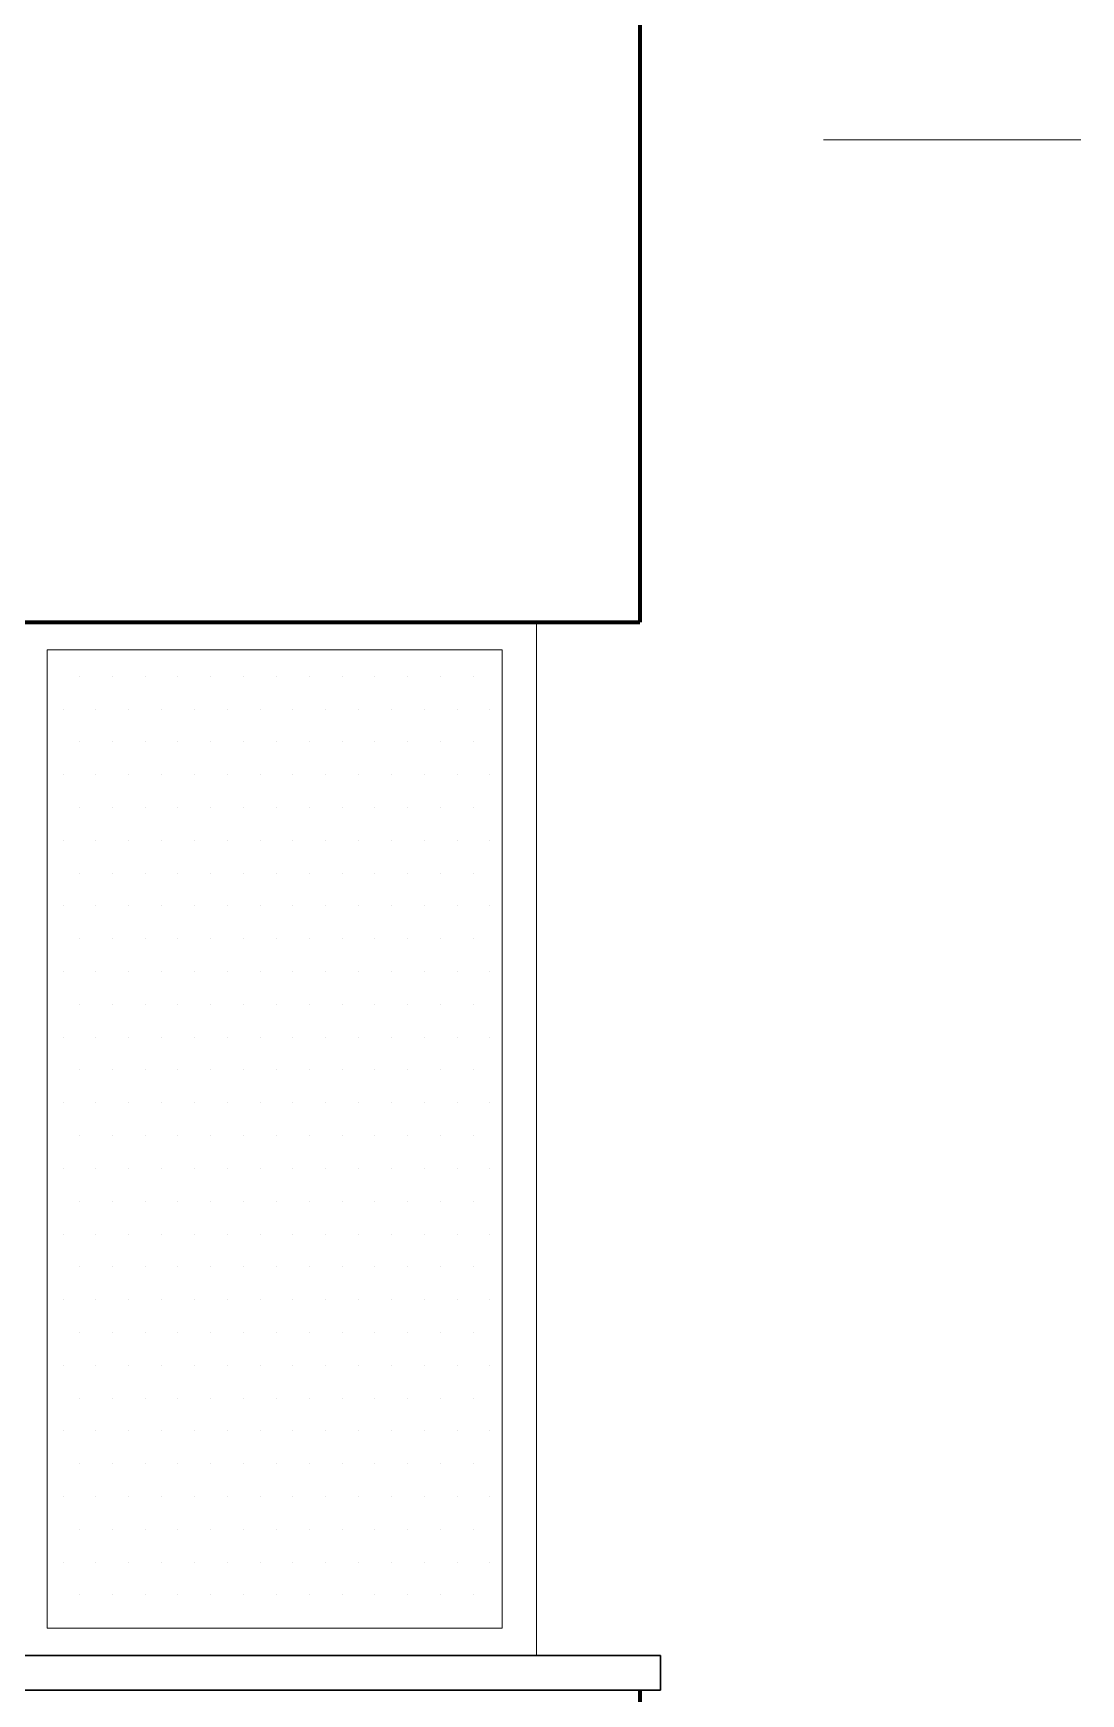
# Model space of a CAD drawing. Header units: millimetres. Extents: x 2016.56 to 2021.8, y 13721.83 to 13722.48.
# Drawn here: x 2020.489 to 2020.51939, y 13721.99983 to 13722.04803 of the extents above; entities that cross this region are included whole.
import ezdxf

# ---------------------------------------------------------------- set-up
doc = ezdxf.new("R2010")
doc.units = ezdxf.units.MM
doc.linetypes.add('ACAD_ISO07W100', pattern=[3, 0, -3])
doc.layers.get('0').update_dxf_attribs({"lineweight": 20})
for name, color, linetype, lineweight in [('0.3', 150, 'Continuous', 30), ('1.2', 120, 'Continuous', 120), ('DUVAR', 4, 'Continuous', 40), ('PENCERE', 3, 'Continuous', 13)]:
    doc.layers.add(name, color=color, linetype=linetype, lineweight=lineweight)

msp = doc.modelspace()

# ---------------------------------------------------------------- linework, layer by layer
for p, q in [((2020.503602, 13722.030938), (2020.503602, 13722.000938)), ((2020.502602, 13722.030138), (2020.489402, 13722.030138)), ((2020.489402, 13722.030138), (2020.489402, 13722.001738)), ((2020.502602, 13722.030138), (2020.502602, 13722.001738)), ((2020.489402, 13722.001738), (2020.502602, 13722.001738))]:
    msp.add_line(p, q)
at = {"layer": '0.3'}
for p, q in [((2020.507202, 13722.000938), (2020.451002, 13722.000938)), ((2020.507202, 13721.999938), (2020.507202, 13722.000938)), ((2020.507202, 13721.999938), (2020.451002, 13721.999938))]:
    msp.add_line(p, q, dxfattribs=at)
at = {"layer": '1.2'}
for p, q in [((2020.506602, 13722.059938), (2020.506602, 13722.030938)), ((2020.451602, 13722.030938), (2020.506602, 13722.030938)), ((2020.506602, 13721.999938), (2020.506602, 13721.978538))]:
    msp.add_line(p, q, dxfattribs=at)
at = {"layer": 'DUVAR'}
for p, q in [((2020.490343, 13722.029367), (2020.490343, 13722.029367)), ((2020.491296, 13722.029367), (2020.491296, 13722.029367)), ((2020.492248, 13722.029367), (2020.492248, 13722.029367)), ((2020.493201, 13722.029367), (2020.493201, 13722.029367)), ((2020.494153, 13722.029367), (2020.494153, 13722.029367)), ((2020.495106, 13722.029367), (2020.495106, 13722.029367)), ((2020.496058, 13722.029367), (2020.496058, 13722.029367)), ((2020.497011, 13722.029367), (2020.497011, 13722.029367)), ((2020.497963, 13722.029367), (2020.497963, 13722.029367)), ((2020.498916, 13722.029367), (2020.498916, 13722.029367)), ((2020.499868, 13722.029367), (2020.499868, 13722.029367)), ((2020.500821, 13722.029367), (2020.500821, 13722.029367)), ((2020.501773, 13722.029367), (2020.501773, 13722.029367)), ((2020.489867, 13722.028414), (2020.489867, 13722.028414)), ((2020.490819, 13722.028414), (2020.490819, 13722.028414)), ((2020.491772, 13722.028414), (2020.491772, 13722.028414)), ((2020.492724, 13722.028414), (2020.492724, 13722.028414)), ((2020.493677, 13722.028414), (2020.493677, 13722.028414)), ((2020.494629, 13722.028414), (2020.494629, 13722.028414)), ((2020.495582, 13722.028414), (2020.495582, 13722.028414)), ((2020.496534, 13722.028414), (2020.496534, 13722.028414)), ((2020.497487, 13722.028414), (2020.497487, 13722.028414)), ((2020.498439, 13722.028414), (2020.498439, 13722.028414)), ((2020.499392, 13722.028414), (2020.499392, 13722.028414)), ((2020.500344, 13722.028414), (2020.500344, 13722.028414)), ((2020.501297, 13722.028414), (2020.501297, 13722.028414)), ((2020.502249, 13722.028414), (2020.502249, 13722.028414)), ((2020.490343, 13722.027462), (2020.490343, 13722.027462)), ((2020.491296, 13722.027462), (2020.491296, 13722.027462)), ((2020.492248, 13722.027462), (2020.492248, 13722.027462)), ((2020.493201, 13722.027462), (2020.493201, 13722.027462)), ((2020.494153, 13722.027462), (2020.494153, 13722.027462)), ((2020.495106, 13722.027462), (2020.495106, 13722.027462)), ((2020.496058, 13722.027462), (2020.496058, 13722.027462)), ((2020.497011, 13722.027462), (2020.497011, 13722.027462)), ((2020.497963, 13722.027462), (2020.497963, 13722.027462)), ((2020.498916, 13722.027462), (2020.498916, 13722.027462)), ((2020.499868, 13722.027462), (2020.499868, 13722.027462)), ((2020.500821, 13722.027462), (2020.500821, 13722.027462)), ((2020.501773, 13722.027462), (2020.501773, 13722.027462)), ((2020.489867, 13722.026509), (2020.489867, 13722.026509)), ((2020.490819, 13722.026509), (2020.490819, 13722.026509)), ((2020.491772, 13722.026509), (2020.491772, 13722.026509)), ((2020.492724, 13722.026509), (2020.492724, 13722.026509)), ((2020.493677, 13722.026509), (2020.493677, 13722.026509)), ((2020.494629, 13722.026509), (2020.494629, 13722.026509)), ((2020.495582, 13722.026509), (2020.495582, 13722.026509)), ((2020.496534, 13722.026509), (2020.496534, 13722.026509)), ((2020.497487, 13722.026509), (2020.497487, 13722.026509)), ((2020.498439, 13722.026509), (2020.498439, 13722.026509)), ((2020.499392, 13722.026509), (2020.499392, 13722.026509)), ((2020.500344, 13722.026509), (2020.500344, 13722.026509)), ((2020.501297, 13722.026509), (2020.501297, 13722.026509)), ((2020.502249, 13722.026509), (2020.502249, 13722.026509)), ((2020.490343, 13722.025557), (2020.490343, 13722.025557)), ((2020.491296, 13722.025557), (2020.491296, 13722.025557)), ((2020.492248, 13722.025557), (2020.492248, 13722.025557)), ((2020.493201, 13722.025557), (2020.493201, 13722.025557)), ((2020.494153, 13722.025557), (2020.494153, 13722.025557)), ((2020.495106, 13722.025557), (2020.495106, 13722.025557)), ((2020.496058, 13722.025557), (2020.496058, 13722.025557)), ((2020.497011, 13722.025557), (2020.497011, 13722.025557)), ((2020.497963, 13722.025557), (2020.497963, 13722.025557)), ((2020.498916, 13722.025557), (2020.498916, 13722.025557)), ((2020.499868, 13722.025557), (2020.499868, 13722.025557)), ((2020.500821, 13722.025557), (2020.500821, 13722.025557)), ((2020.501773, 13722.025557), (2020.501773, 13722.025557)), ((2020.489867, 13722.024604), (2020.489867, 13722.024604)), ((2020.490819, 13722.024604), (2020.490819, 13722.024604)), ((2020.491772, 13722.024604), (2020.491772, 13722.024604)), ((2020.492724, 13722.024604), (2020.492724, 13722.024604)), ((2020.493677, 13722.024604), (2020.493677, 13722.024604)), ((2020.494629, 13722.024604), (2020.494629, 13722.024604)), ((2020.495582, 13722.024604), (2020.495582, 13722.024604)), ((2020.496534, 13722.024604), (2020.496534, 13722.024604)), ((2020.497487, 13722.024604), (2020.497487, 13722.024604)), ((2020.498439, 13722.024604), (2020.498439, 13722.024604)), ((2020.499392, 13722.024604), (2020.499392, 13722.024604)), ((2020.500344, 13722.024604), (2020.500344, 13722.024604)), ((2020.501297, 13722.024604), (2020.501297, 13722.024604)), ((2020.502249, 13722.024604), (2020.502249, 13722.024604)), ((2020.490343, 13722.023652), (2020.490343, 13722.023652)), ((2020.491296, 13722.023652), (2020.491296, 13722.023652)), ((2020.492248, 13722.023652), (2020.492248, 13722.023652)), ((2020.493201, 13722.023652), (2020.493201, 13722.023652)), ((2020.494153, 13722.023652), (2020.494153, 13722.023652)), ((2020.495106, 13722.023652), (2020.495106, 13722.023652)), ((2020.496058, 13722.023652), (2020.496058, 13722.023652)), ((2020.497011, 13722.023652), (2020.497011, 13722.023652)), ((2020.497963, 13722.023652), (2020.497963, 13722.023652)), ((2020.498916, 13722.023652), (2020.498916, 13722.023652)), ((2020.499868, 13722.023652), (2020.499868, 13722.023652)), ((2020.500821, 13722.023652), (2020.500821, 13722.023652)), ((2020.501773, 13722.023652), (2020.501773, 13722.023652)), ((2020.489867, 13722.022699), (2020.489867, 13722.022699)), ((2020.490819, 13722.022699), (2020.490819, 13722.022699)), ((2020.491772, 13722.022699), (2020.491772, 13722.022699)), ((2020.492724, 13722.022699), (2020.492724, 13722.022699)), ((2020.493677, 13722.022699), (2020.493677, 13722.022699)), ((2020.494629, 13722.022699), (2020.494629, 13722.022699)), ((2020.495582, 13722.022699), (2020.495582, 13722.022699)), ((2020.496534, 13722.022699), (2020.496534, 13722.022699)), ((2020.497487, 13722.022699), (2020.497487, 13722.022699)), ((2020.498439, 13722.022699), (2020.498439, 13722.022699)), ((2020.499392, 13722.022699), (2020.499392, 13722.022699)), ((2020.500344, 13722.022699), (2020.500344, 13722.022699)), ((2020.501297, 13722.022699), (2020.501297, 13722.022699)), ((2020.502249, 13722.022699), (2020.502249, 13722.022699)), ((2020.490343, 13722.021747), (2020.490343, 13722.021747)), ((2020.491296, 13722.021747), (2020.491296, 13722.021747)), ((2020.492248, 13722.021747), (2020.492248, 13722.021747)), ((2020.493201, 13722.021747), (2020.493201, 13722.021747)), ((2020.494153, 13722.021747), (2020.494153, 13722.021747)), ((2020.495106, 13722.021747), (2020.495106, 13722.021747)), ((2020.496058, 13722.021747), (2020.496058, 13722.021747)), ((2020.497011, 13722.021747), (2020.497011, 13722.021747)), ((2020.497963, 13722.021747), (2020.497963, 13722.021747)), ((2020.498916, 13722.021747), (2020.498916, 13722.021747)), ((2020.499868, 13722.021747), (2020.499868, 13722.021747)), ((2020.500821, 13722.021747), (2020.500821, 13722.021747)), ((2020.501773, 13722.021747), (2020.501773, 13722.021747)), ((2020.489867, 13722.020794), (2020.489867, 13722.020794)), ((2020.490819, 13722.020794), (2020.490819, 13722.020794)), ((2020.491772, 13722.020794), (2020.491772, 13722.020794)), ((2020.492724, 13722.020794), (2020.492724, 13722.020794)), ((2020.493677, 13722.020794), (2020.493677, 13722.020794)), ((2020.494629, 13722.020794), (2020.494629, 13722.020794)), ((2020.495582, 13722.020794), (2020.495582, 13722.020794)), ((2020.496534, 13722.020794), (2020.496534, 13722.020794)), ((2020.497487, 13722.020794), (2020.497487, 13722.020794)), ((2020.498439, 13722.020794), (2020.498439, 13722.020794)), ((2020.499392, 13722.020794), (2020.499392, 13722.020794)), ((2020.500344, 13722.020794), (2020.500344, 13722.020794)), ((2020.501297, 13722.020794), (2020.501297, 13722.020794)), ((2020.502249, 13722.020794), (2020.502249, 13722.020794)), ((2020.490343, 13722.019842), (2020.490343, 13722.019842)), ((2020.491296, 13722.019842), (2020.491296, 13722.019842)), ((2020.492248, 13722.019842), (2020.492248, 13722.019842)), ((2020.493201, 13722.019842), (2020.493201, 13722.019842)), ((2020.494153, 13722.019842), (2020.494153, 13722.019842)), ((2020.495106, 13722.019842), (2020.495106, 13722.019842)), ((2020.496058, 13722.019842), (2020.496058, 13722.019842)), ((2020.497011, 13722.019842), (2020.497011, 13722.019842)), ((2020.497963, 13722.019842), (2020.497963, 13722.019842)), ((2020.498916, 13722.019842), (2020.498916, 13722.019842)), ((2020.499868, 13722.019842), (2020.499868, 13722.019842)), ((2020.500821, 13722.019842), (2020.500821, 13722.019842)), ((2020.501773, 13722.019842), (2020.501773, 13722.019842)), ((2020.489867, 13722.018889), (2020.489867, 13722.018889)), ((2020.490819, 13722.018889), (2020.490819, 13722.018889)), ((2020.491772, 13722.018889), (2020.491772, 13722.018889)), ((2020.492724, 13722.018889), (2020.492724, 13722.018889)), ((2020.493677, 13722.018889), (2020.493677, 13722.018889)), ((2020.494629, 13722.018889), (2020.494629, 13722.018889)), ((2020.495582, 13722.018889), (2020.495582, 13722.018889)), ((2020.496534, 13722.018889), (2020.496534, 13722.018889)), ((2020.497487, 13722.018889), (2020.497487, 13722.018889)), ((2020.498439, 13722.018889), (2020.498439, 13722.018889)), ((2020.499392, 13722.018889), (2020.499392, 13722.018889)), ((2020.500344, 13722.018889), (2020.500344, 13722.018889)), ((2020.501297, 13722.018889), (2020.501297, 13722.018889)), ((2020.502249, 13722.018889), (2020.502249, 13722.018889)), ((2020.490343, 13722.017937), (2020.490343, 13722.017937)), ((2020.491296, 13722.017937), (2020.491296, 13722.017937)), ((2020.492248, 13722.017937), (2020.492248, 13722.017937)), ((2020.493201, 13722.017937), (2020.493201, 13722.017937)), ((2020.494153, 13722.017937), (2020.494153, 13722.017937)), ((2020.495106, 13722.017937), (2020.495106, 13722.017937)), ((2020.496058, 13722.017937), (2020.496058, 13722.017937)), ((2020.497011, 13722.017937), (2020.497011, 13722.017937)), ((2020.497963, 13722.017937), (2020.497963, 13722.017937)), ((2020.498916, 13722.017937), (2020.498916, 13722.017937)), ((2020.499868, 13722.017937), (2020.499868, 13722.017937)), ((2020.500821, 13722.017937), (2020.500821, 13722.017937)), ((2020.501773, 13722.017937), (2020.501773, 13722.017937)), ((2020.489867, 13722.016984), (2020.489867, 13722.016984)), ((2020.490819, 13722.016984), (2020.490819, 13722.016984)), ((2020.491772, 13722.016984), (2020.491772, 13722.016984)), ((2020.492724, 13722.016984), (2020.492724, 13722.016984)), ((2020.493677, 13722.016984), (2020.493677, 13722.016984)), ((2020.494629, 13722.016984), (2020.494629, 13722.016984)), ((2020.495582, 13722.016984), (2020.495582, 13722.016984)), ((2020.496534, 13722.016984), (2020.496534, 13722.016984)), ((2020.497487, 13722.016984), (2020.497487, 13722.016984)), ((2020.498439, 13722.016984), (2020.498439, 13722.016984)), ((2020.499392, 13722.016984), (2020.499392, 13722.016984)), ((2020.500344, 13722.016984), (2020.500344, 13722.016984)), ((2020.501297, 13722.016984), (2020.501297, 13722.016984)), ((2020.502249, 13722.016984), (2020.502249, 13722.016984)), ((2020.490343, 13722.016032), (2020.490343, 13722.016032)), ((2020.491296, 13722.016032), (2020.491296, 13722.016032)), ((2020.492248, 13722.016032), (2020.492248, 13722.016032)), ((2020.493201, 13722.016032), (2020.493201, 13722.016032)), ((2020.494153, 13722.016032), (2020.494153, 13722.016032)), ((2020.495106, 13722.016032), (2020.495106, 13722.016032)), ((2020.496058, 13722.016032), (2020.496058, 13722.016032)), ((2020.497011, 13722.016032), (2020.497011, 13722.016032)), ((2020.497963, 13722.016032), (2020.497963, 13722.016032)), ((2020.498916, 13722.016032), (2020.498916, 13722.016032)), ((2020.499868, 13722.016032), (2020.499868, 13722.016032)), ((2020.500821, 13722.016032), (2020.500821, 13722.016032)), ((2020.501773, 13722.016032), (2020.501773, 13722.016032)), ((2020.489867, 13722.015079), (2020.489867, 13722.015079)), ((2020.490819, 13722.015079), (2020.490819, 13722.015079)), ((2020.491772, 13722.015079), (2020.491772, 13722.015079)), ((2020.492724, 13722.015079), (2020.492724, 13722.015079)), ((2020.493677, 13722.015079), (2020.493677, 13722.015079)), ((2020.494629, 13722.015079), (2020.494629, 13722.015079)), ((2020.495582, 13722.015079), (2020.495582, 13722.015079)), ((2020.496534, 13722.015079), (2020.496534, 13722.015079)), ((2020.497487, 13722.015079), (2020.497487, 13722.015079)), ((2020.498439, 13722.015079), (2020.498439, 13722.015079)), ((2020.499392, 13722.015079), (2020.499392, 13722.015079)), ((2020.500344, 13722.015079), (2020.500344, 13722.015079)), ((2020.501297, 13722.015079), (2020.501297, 13722.015079)), ((2020.502249, 13722.015079), (2020.502249, 13722.015079)), ((2020.490343, 13722.014127), (2020.490343, 13722.014127)), ((2020.491296, 13722.014127), (2020.491296, 13722.014127)), ((2020.492248, 13722.014127), (2020.492248, 13722.014127)), ((2020.493201, 13722.014127), (2020.493201, 13722.014127)), ((2020.494153, 13722.014127), (2020.494153, 13722.014127)), ((2020.495106, 13722.014127), (2020.495106, 13722.014127)), ((2020.496058, 13722.014127), (2020.496058, 13722.014127)), ((2020.497011, 13722.014127), (2020.497011, 13722.014127)), ((2020.497963, 13722.014127), (2020.497963, 13722.014127)), ((2020.498916, 13722.014127), (2020.498916, 13722.014127)), ((2020.499868, 13722.014127), (2020.499868, 13722.014127)), ((2020.500821, 13722.014127), (2020.500821, 13722.014127)), ((2020.501773, 13722.014127), (2020.501773, 13722.014127)), ((2020.489867, 13722.013174), (2020.489867, 13722.013174)), ((2020.490819, 13722.013174), (2020.490819, 13722.013174)), ((2020.491772, 13722.013174), (2020.491772, 13722.013174)), ((2020.492724, 13722.013174), (2020.492724, 13722.013174)), ((2020.493677, 13722.013174), (2020.493677, 13722.013174)), ((2020.494629, 13722.013174), (2020.494629, 13722.013174)), ((2020.495582, 13722.013174), (2020.495582, 13722.013174)), ((2020.496534, 13722.013174), (2020.496534, 13722.013174)), ((2020.497487, 13722.013174), (2020.497487, 13722.013174)), ((2020.498439, 13722.013174), (2020.498439, 13722.013174)), ((2020.499392, 13722.013174), (2020.499392, 13722.013174)), ((2020.500344, 13722.013174), (2020.500344, 13722.013174)), ((2020.501297, 13722.013174), (2020.501297, 13722.013174)), ((2020.502249, 13722.013174), (2020.502249, 13722.013174)), ((2020.490343, 13722.012222), (2020.490343, 13722.012222)), ((2020.491296, 13722.012222), (2020.491296, 13722.012222)), ((2020.492248, 13722.012222), (2020.492248, 13722.012222)), ((2020.493201, 13722.012222), (2020.493201, 13722.012222)), ((2020.494153, 13722.012222), (2020.494153, 13722.012222)), ((2020.495106, 13722.012222), (2020.495106, 13722.012222)), ((2020.496058, 13722.012222), (2020.496058, 13722.012222)), ((2020.497011, 13722.012222), (2020.497011, 13722.012222)), ((2020.497963, 13722.012222), (2020.497963, 13722.012222)), ((2020.498916, 13722.012222), (2020.498916, 13722.012222)), ((2020.499868, 13722.012222), (2020.499868, 13722.012222)), ((2020.500821, 13722.012222), (2020.500821, 13722.012222)), ((2020.501773, 13722.012222), (2020.501773, 13722.012222)), ((2020.489867, 13722.011269), (2020.489867, 13722.011269)), ((2020.490819, 13722.011269), (2020.490819, 13722.011269)), ((2020.491772, 13722.011269), (2020.491772, 13722.011269)), ((2020.492724, 13722.011269), (2020.492724, 13722.011269)), ((2020.493677, 13722.011269), (2020.493677, 13722.011269)), ((2020.494629, 13722.011269), (2020.494629, 13722.011269)), ((2020.495582, 13722.011269), (2020.495582, 13722.011269)), ((2020.496534, 13722.011269), (2020.496534, 13722.011269)), ((2020.497487, 13722.011269), (2020.497487, 13722.011269)), ((2020.498439, 13722.011269), (2020.498439, 13722.011269)), ((2020.499392, 13722.011269), (2020.499392, 13722.011269)), ((2020.500344, 13722.011269), (2020.500344, 13722.011269)), ((2020.501297, 13722.011269), (2020.501297, 13722.011269)), ((2020.502249, 13722.011269), (2020.502249, 13722.011269)), ((2020.490343, 13722.010317), (2020.490343, 13722.010317)), ((2020.491296, 13722.010317), (2020.491296, 13722.010317)), ((2020.492248, 13722.010317), (2020.492248, 13722.010317)), ((2020.493201, 13722.010317), (2020.493201, 13722.010317)), ((2020.494153, 13722.010317), (2020.494153, 13722.010317)), ((2020.495106, 13722.010317), (2020.495106, 13722.010317)), ((2020.496058, 13722.010317), (2020.496058, 13722.010317)), ((2020.497011, 13722.010317), (2020.497011, 13722.010317)), ((2020.497963, 13722.010317), (2020.497963, 13722.010317)), ((2020.498916, 13722.010317), (2020.498916, 13722.010317)), ((2020.499868, 13722.010317), (2020.499868, 13722.010317)), ((2020.500821, 13722.010317), (2020.500821, 13722.010317)), ((2020.501773, 13722.010317), (2020.501773, 13722.010317)), ((2020.489867, 13722.009364), (2020.489867, 13722.009364)), ((2020.490819, 13722.009364), (2020.490819, 13722.009364)), ((2020.491772, 13722.009364), (2020.491772, 13722.009364)), ((2020.492724, 13722.009364), (2020.492724, 13722.009364)), ((2020.493677, 13722.009364), (2020.493677, 13722.009364)), ((2020.494629, 13722.009364), (2020.494629, 13722.009364)), ((2020.495582, 13722.009364), (2020.495582, 13722.009364)), ((2020.496534, 13722.009364), (2020.496534, 13722.009364)), ((2020.497487, 13722.009364), (2020.497487, 13722.009364)), ((2020.498439, 13722.009364), (2020.498439, 13722.009364)), ((2020.499392, 13722.009364), (2020.499392, 13722.009364)), ((2020.500344, 13722.009364), (2020.500344, 13722.009364)), ((2020.501297, 13722.009364), (2020.501297, 13722.009364)), ((2020.502249, 13722.009364), (2020.502249, 13722.009364)), ((2020.490343, 13722.008412), (2020.490343, 13722.008412)), ((2020.491296, 13722.008412), (2020.491296, 13722.008412)), ((2020.492248, 13722.008412), (2020.492248, 13722.008412)), ((2020.493201, 13722.008412), (2020.493201, 13722.008412)), ((2020.494153, 13722.008412), (2020.494153, 13722.008412)), ((2020.495106, 13722.008412), (2020.495106, 13722.008412)), ((2020.496058, 13722.008412), (2020.496058, 13722.008412)), ((2020.497011, 13722.008412), (2020.497011, 13722.008412)), ((2020.497963, 13722.008412), (2020.497963, 13722.008412)), ((2020.498916, 13722.008412), (2020.498916, 13722.008412)), ((2020.499868, 13722.008412), (2020.499868, 13722.008412)), ((2020.500821, 13722.008412), (2020.500821, 13722.008412)), ((2020.501773, 13722.008412), (2020.501773, 13722.008412)), ((2020.489867, 13722.007459), (2020.489867, 13722.007459)), ((2020.490819, 13722.007459), (2020.490819, 13722.007459)), ((2020.491772, 13722.007459), (2020.491772, 13722.007459)), ((2020.492724, 13722.007459), (2020.492724, 13722.007459)), ((2020.493677, 13722.007459), (2020.493677, 13722.007459)), ((2020.494629, 13722.007459), (2020.494629, 13722.007459)), ((2020.495582, 13722.007459), (2020.495582, 13722.007459)), ((2020.496534, 13722.007459), (2020.496534, 13722.007459)), ((2020.497487, 13722.007459), (2020.497487, 13722.007459)), ((2020.498439, 13722.007459), (2020.498439, 13722.007459)), ((2020.499392, 13722.007459), (2020.499392, 13722.007459)), ((2020.500344, 13722.007459), (2020.500344, 13722.007459)), ((2020.501297, 13722.007459), (2020.501297, 13722.007459)), ((2020.502249, 13722.007459), (2020.502249, 13722.007459)), ((2020.490343, 13722.006507), (2020.490343, 13722.006507)), ((2020.491296, 13722.006507), (2020.491296, 13722.006507)), ((2020.492248, 13722.006507), (2020.492248, 13722.006507)), ((2020.493201, 13722.006507), (2020.493201, 13722.006507)), ((2020.494153, 13722.006507), (2020.494153, 13722.006507)), ((2020.495106, 13722.006507), (2020.495106, 13722.006507)), ((2020.496058, 13722.006507), (2020.496058, 13722.006507)), ((2020.497011, 13722.006507), (2020.497011, 13722.006507)), ((2020.497963, 13722.006507), (2020.497963, 13722.006507)), ((2020.498916, 13722.006507), (2020.498916, 13722.006507)), ((2020.499868, 13722.006507), (2020.499868, 13722.006507)), ((2020.500821, 13722.006507), (2020.500821, 13722.006507)), ((2020.501773, 13722.006507), (2020.501773, 13722.006507)), ((2020.489867, 13722.005554), (2020.489867, 13722.005554)), ((2020.490819, 13722.005554), (2020.490819, 13722.005554)), ((2020.491772, 13722.005554), (2020.491772, 13722.005554)), ((2020.492724, 13722.005554), (2020.492724, 13722.005554)), ((2020.493677, 13722.005554), (2020.493677, 13722.005554)), ((2020.494629, 13722.005554), (2020.494629, 13722.005554)), ((2020.495582, 13722.005554), (2020.495582, 13722.005554)), ((2020.496534, 13722.005554), (2020.496534, 13722.005554)), ((2020.497487, 13722.005554), (2020.497487, 13722.005554)), ((2020.498439, 13722.005554), (2020.498439, 13722.005554)), ((2020.499392, 13722.005554), (2020.499392, 13722.005554)), ((2020.500344, 13722.005554), (2020.500344, 13722.005554)), ((2020.501297, 13722.005554), (2020.501297, 13722.005554)), ((2020.502249, 13722.005554), (2020.502249, 13722.005554)), ((2020.490343, 13722.004602), (2020.490343, 13722.004602)), ((2020.491296, 13722.004602), (2020.491296, 13722.004602)), ((2020.492248, 13722.004602), (2020.492248, 13722.004602)), ((2020.493201, 13722.004602), (2020.493201, 13722.004602)), ((2020.494153, 13722.004602), (2020.494153, 13722.004602)), ((2020.495106, 13722.004602), (2020.495106, 13722.004602)), ((2020.496058, 13722.004602), (2020.496058, 13722.004602)), ((2020.497011, 13722.004602), (2020.497011, 13722.004602)), ((2020.497963, 13722.004602), (2020.497963, 13722.004602)), ((2020.498916, 13722.004602), (2020.498916, 13722.004602)), ((2020.499868, 13722.004602), (2020.499868, 13722.004602)), ((2020.500821, 13722.004602), (2020.500821, 13722.004602)), ((2020.501773, 13722.004602), (2020.501773, 13722.004602)), ((2020.489867, 13722.003649), (2020.489867, 13722.003649)), ((2020.490819, 13722.003649), (2020.490819, 13722.003649)), ((2020.491772, 13722.003649), (2020.491772, 13722.003649)), ((2020.492724, 13722.003649), (2020.492724, 13722.003649)), ((2020.493677, 13722.003649), (2020.493677, 13722.003649)), ((2020.494629, 13722.003649), (2020.494629, 13722.003649)), ((2020.495582, 13722.003649), (2020.495582, 13722.003649)), ((2020.496534, 13722.003649), (2020.496534, 13722.003649)), ((2020.497487, 13722.003649), (2020.497487, 13722.003649)), ((2020.498439, 13722.003649), (2020.498439, 13722.003649)), ((2020.499392, 13722.003649), (2020.499392, 13722.003649)), ((2020.500344, 13722.003649), (2020.500344, 13722.003649)), ((2020.501297, 13722.003649), (2020.501297, 13722.003649)), ((2020.502249, 13722.003649), (2020.502249, 13722.003649)), ((2020.490343, 13722.002697), (2020.490343, 13722.002697)), ((2020.491296, 13722.002697), (2020.491296, 13722.002697)), ((2020.492248, 13722.002697), (2020.492248, 13722.002697)), ((2020.493201, 13722.002697), (2020.493201, 13722.002697)), ((2020.494153, 13722.002697), (2020.494153, 13722.002697)), ((2020.495106, 13722.002697), (2020.495106, 13722.002697)), ((2020.496058, 13722.002697), (2020.496058, 13722.002697)), ((2020.497011, 13722.002697), (2020.497011, 13722.002697)), ((2020.497963, 13722.002697), (2020.497963, 13722.002697)), ((2020.498916, 13722.002697), (2020.498916, 13722.002697)), ((2020.499868, 13722.002697), (2020.499868, 13722.002697)), ((2020.500821, 13722.002697), (2020.500821, 13722.002697)), ((2020.501773, 13722.002697), (2020.501773, 13722.002697)), ((2020.489867, 13722.001744), (2020.489867, 13722.001744)), ((2020.490819, 13722.001744), (2020.490819, 13722.001744)), ((2020.491772, 13722.001744), (2020.491772, 13722.001744)), ((2020.492724, 13722.001744), (2020.492724, 13722.001744)), ((2020.493677, 13722.001744), (2020.493677, 13722.001744)), ((2020.494629, 13722.001744), (2020.494629, 13722.001744)), ((2020.495582, 13722.001744), (2020.495582, 13722.001744)), ((2020.496534, 13722.001744), (2020.496534, 13722.001744)), ((2020.497487, 13722.001744), (2020.497487, 13722.001744)), ((2020.498439, 13722.001744), (2020.498439, 13722.001744)), ((2020.499392, 13722.001744), (2020.499392, 13722.001744)), ((2020.500344, 13722.001744), (2020.500344, 13722.001744)), ((2020.501297, 13722.001744), (2020.501297, 13722.001744)), ((2020.502249, 13722.001744), (2020.502249, 13722.001744))]:
    msp.add_line(p, q, dxfattribs=at)
at = {"layer": 'PENCERE', "linetype": 'ACAD_ISO07W100'}
msp.add_line((2020.51939, 13722.044938), (2020.511927, 13722.044938), dxfattribs=at)

doc.saveas('drawing.dxf')
